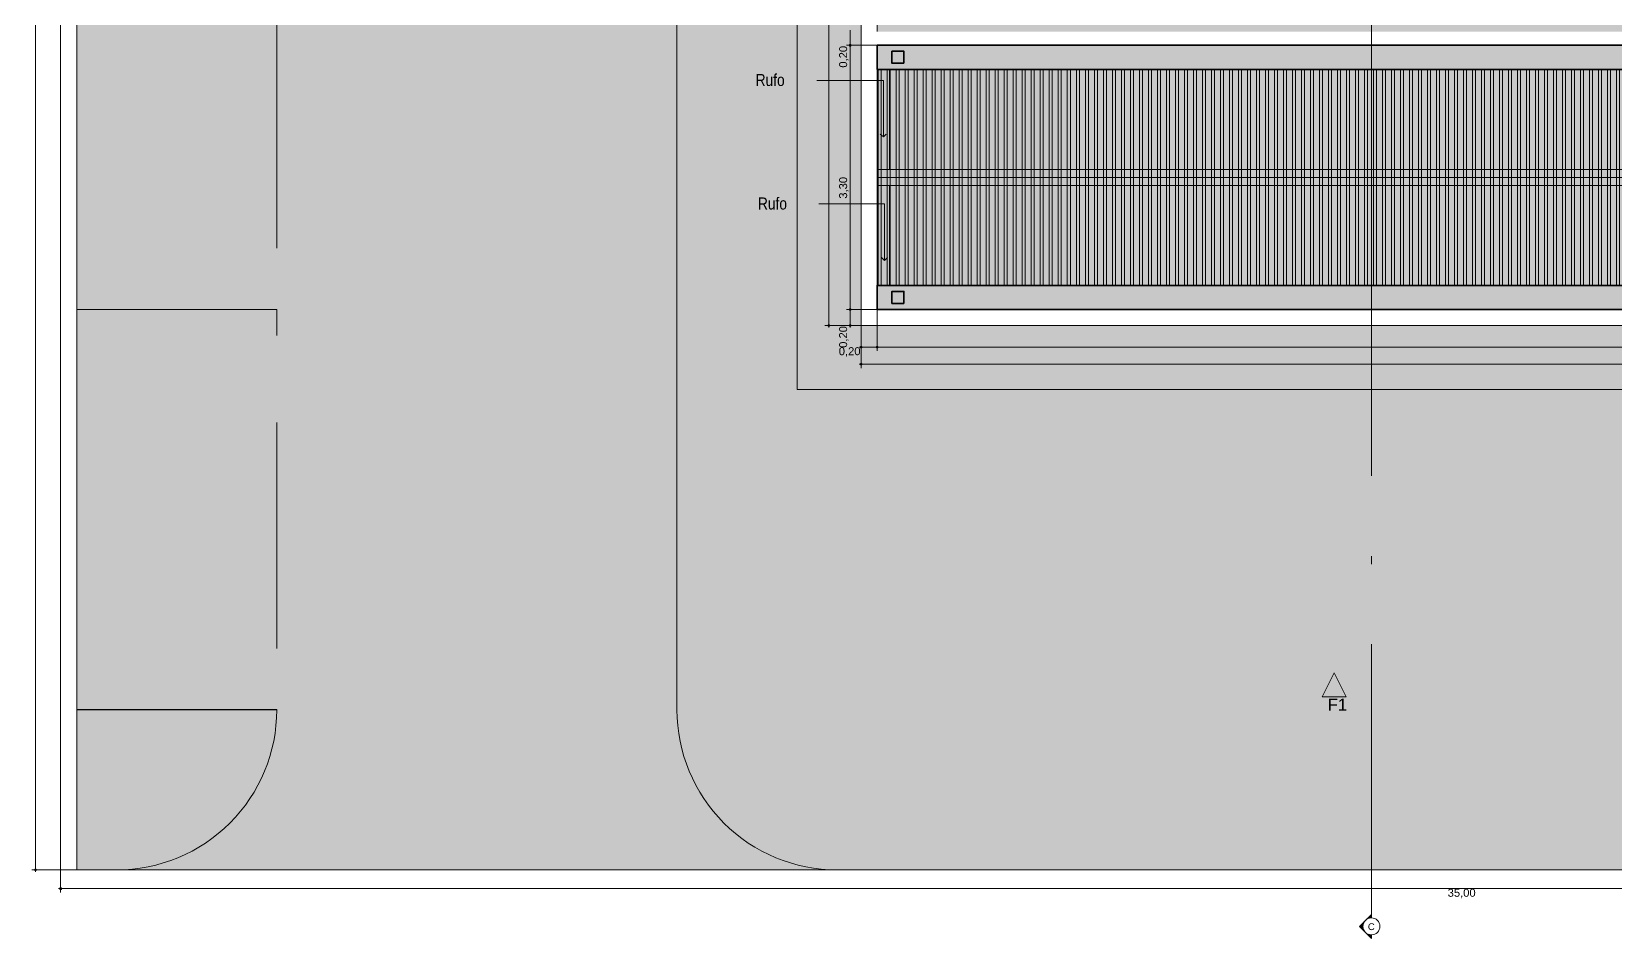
# Model space of a CAD drawing. Header units: metres. Extents: x -77 to -16.6, y -68.5 to -27.7.
# Drawn here: x -76.88 to -57.09, y -67.96 to -56.63 of the extents above; entities that cross this region are included whole.
import ezdxf

# ---------------------------------------------------------------- set-up
doc = ezdxf.new("R2010")
doc.units = ezdxf.units.M
doc.header["$MEASUREMENT"] = 0
for name, pattern in [('Dot & Dashed', [0.012, 0.01, -0.001, 0, -0.001]), ('Hidden Line (2)', [0.003912, 0.002822, -0.00109]), ('Wipeout_Contour', [1, 0, -1])]:
    doc.linetypes.add(name, pattern=pattern)
for name, color, linetype, lineweight, true_color in [('01_PLANTA COBERTURA_5_0_Caneta_No__28', 7, 'Continuous', 20, 0xd0311a), ('01_PLANTA COBERTURA_5_COTAS IMPLANTAÇÃO.EXEC_Caneta_No__25', 7, 'Continuous', 13, 0x982312), ('01_PLANTA COBERTURA_5_ESTRUTURA-COB.EST_Caneta_No__13', 7, 'Continuous', 0, 0xaaaaaa), ('01_PLANTA COBERTURA_5_ESTRUTURA-COB.EST_Caneta_No__19', 7, 'Continuous', 0, 0xe9e9e9), ('01_PLANTA COBERTURA_5_ESTRUTURA-COB.EST_Caneta_No__9', 7, 'Continuous', 5, 0x020202), ('01_PLANTA COBERTURA_5_LAJES.EST_Caneta_No__18', 7, 'Continuous', 0, 0xdfdfdf), ('01_PLANTA COBERTURA_5_LAJES.EST_Caneta_No__19', 7, 'Continuous', 0, 0xe9e9e9), ('01_PLANTA COBERTURA_5_LAJES.EST_Caneta_No__25', 7, 'Continuous', 13, 0x982312), ('01_PLANTA COBERTURA_5_LAJES.EST_Caneta_No__97', 7, 'Continuous', 5, 0x6b6b6b)]:
    doc.layers.add(name, color=color, linetype=linetype, lineweight=lineweight, true_color=true_color)
for name, color, linetype, lineweight in [('01_PLANTA COBERTURA_5_0_Caneta_No__7', 7, 'Continuous', 13), ('01_PLANTA COBERTURA_5_COBERTURA-LINHAS.EXEC_Caneta_No__241', 7, 'Continuous', 13), ('01_PLANTA COBERTURA_5_ESTRUTURA-COB.EST_Caneta_No__1', 7, 'Continuous', 35), ('01_PLANTA COBERTURA_5_ESTRUTURA-COB.EST_Caneta_No__241', 7, 'Continuous', 13), ('01_PLANTA COBERTURA_5_LAJES.EST_Caneta_No__241', 7, 'Continuous', 13), ('01_PLANTA COBERTURA_5_LAJES.EST_Caneta_No__98', 7, 'Continuous', 0), ('01_PLANTA COBERTURA_5_LAJES.EST_Caneta_No__99', 7, 'Continuous', 20), ('01_PLANTA COBERTURA_5_PAREDE CONSTRUIR_Caneta_No__241', 7, 'Continuous', 13), ('01_PLANTA COBERTURA_5_TERRENO.ARQ_Caneta_No__241', 7, 'Continuous', 13)]:
    doc.layers.add(name, color=color, linetype=linetype, lineweight=lineweight)
for name, color, linetype in [('01_PLANTA COBERTURA_5_ESTRUTURA-COB.EST', 7, 'Continuous'), ('01_PLANTA COBERTURA_5_LAJES.EST', 7, 'Continuous'), ('01_PLANTA COBERTURA_5_PAREDE CONSTRUIR', 7, 'Continuous'), ('01_PLANTA COBERTURA_5_TERRENO.ARQ', 7, 'Continuous')]:
    doc.layers.add(name, color=color, linetype=linetype)
doc.styles.add('GENERATED_STYLE_1', font='arial.ttf')
doc.styles.add('GENERATED_STYLE_2', font='ARIALN.TTF')
pattern_1 = [(45, (0, 0.6), (-0.1909188, 0.1909188), [0, -0.18, 0, -0.27]), (110, (0.6, 0.6), (0.253717, 0.09234544), [0, -0.132, 0, -0.228])]
pattern_2 = [(90, (0, 0), (-0.1125, 0), []), (90, (-0.0375, 2e-18), (-0.1125, 0), [])]

msp = doc.modelspace()

# ---------------------------------------------------------------- hatches: boundary and pattern name
at = {"layer": '01_PLANTA COBERTURA_5_COTAS IMPLANTAÇÃO.EXEC_Caneta_No__25', "linetype": 'Continuous', "lineweight": 13, "true_color": 0x982312}
for points in [[(-66.662, -56.801), (-66.661, -56.805), (-66.659, -56.809), (-66.655, -56.812), (-66.65, -56.813), (-66.645, -56.812), (-66.641, -56.809), (-66.638, -56.805), (-66.637, -56.801), (-66.638, -56.796), (-66.641, -56.792), (-66.645, -56.789), (-66.65, -56.788), (-66.655, -56.789), (-66.659, -56.792), (-66.661, -56.796)], [(-66.662, -60.101), (-66.661, -60.105), (-66.659, -60.109), (-66.655, -60.112), (-66.65, -60.113), (-66.645, -60.112), (-66.641, -60.109), (-66.638, -60.105), (-66.637, -60.101), (-66.638, -60.096), (-66.641, -60.092), (-66.645, -60.089), (-66.65, -60.088), (-66.655, -60.089), (-66.659, -60.092), (-66.661, -60.096)], [(-66.931, -60.301), (-66.93, -60.305), (-66.927, -60.309), (-66.923, -60.312), (-66.918, -60.313), (-66.913, -60.312), (-66.909, -60.309), (-66.907, -60.305), (-66.906, -60.301), (-66.907, -60.296), (-66.909, -60.292), (-66.913, -60.289), (-66.918, -60.288), (-66.923, -60.289), (-66.927, -60.292), (-66.93, -60.296)], [(-66.662, -60.301), (-66.661, -60.305), (-66.659, -60.309), (-66.655, -60.312), (-66.65, -60.313), (-66.645, -60.312), (-66.641, -60.309), (-66.638, -60.305), (-66.637, -60.301), (-66.638, -60.296), (-66.641, -60.292), (-66.645, -60.289), (-66.65, -60.288), (-66.655, -60.289), (-66.659, -60.292), (-66.661, -60.296)], [(-66.527, -60.571), (-66.526, -60.576), (-66.523, -60.58), (-66.519, -60.582), (-66.514, -60.583), (-66.509, -60.582), (-66.505, -60.58), (-66.502, -60.576), (-66.502, -60.571), (-66.502, -60.566), (-66.505, -60.562), (-66.509, -60.559), (-66.514, -60.558), (-66.519, -60.559), (-66.523, -60.562), (-66.526, -60.566)], [(-66.327, -60.571), (-66.326, -60.576), (-66.323, -60.58), (-66.319, -60.582), (-66.314, -60.583), (-66.309, -60.582), (-66.305, -60.58), (-66.302, -60.576), (-66.302, -60.571), (-66.302, -60.566), (-66.305, -60.562), (-66.309, -60.559), (-66.314, -60.558), (-66.319, -60.559), (-66.323, -60.562), (-66.326, -60.566)], [(-66.527, -60.785), (-66.526, -60.79), (-66.523, -60.794), (-66.519, -60.797), (-66.514, -60.798), (-66.509, -60.797), (-66.505, -60.794), (-66.502, -60.79), (-66.502, -60.785), (-66.502, -60.781), (-66.505, -60.777), (-66.509, -60.774), (-66.514, -60.773), (-66.519, -60.774), (-66.523, -60.777), (-66.526, -60.781)], [(-76.842, -67.102), (-76.841, -67.106), (-76.838, -67.11), (-76.834, -67.113), (-76.829, -67.114), (-76.825, -67.113), (-76.82, -67.11), (-76.818, -67.106), (-76.817, -67.102), (-76.818, -67.097), (-76.82, -67.093), (-76.825, -67.09), (-76.829, -67.089), (-76.834, -67.09), (-76.838, -67.093), (-76.841, -67.097)], [(-76.526, -67.336), (-76.526, -67.341), (-76.523, -67.345), (-76.519, -67.347), (-76.514, -67.348), (-76.509, -67.347), (-76.505, -67.345), (-76.502, -67.341), (-76.501, -67.336), (-76.502, -67.331), (-76.505, -67.327), (-76.509, -67.324), (-76.514, -67.323), (-76.519, -67.324), (-76.523, -67.327), (-76.526, -67.331)]]:
    msp.add_hatch(color=24, dxfattribs=at).paths.add_polyline_path(points)
at = {"layer": '01_PLANTA COBERTURA_5_LAJES.EST', "linetype": 'Continuous', "lineweight": 0, "true_color": 0x000000}
for points in [[(-60.139, -67.657), (-60.214, -67.732, -0.198912), (-60.139, -67.7)], [(-60.214, -67.882, -0.414214), (-60.214, -67.732), (-60.289, -67.807)], [(-60.139, -67.957), (-60.139, -67.913, -0.198912), (-60.214, -67.882)]]:
    msp.add_hatch(color=18, dxfattribs=at).paths.add_polyline_path(points)
at = {"layer": '01_PLANTA COBERTURA_5_LAJES.EST_Caneta_No__18', "linetype": 'Continuous', "lineweight": 0, "true_color": 0xdfdfdf}
h = msp.add_hatch(dxfattribs=at)
h.set_pattern_fill('Piso_Externo__0005', color=254, style=0, pattern_type=2)
h.set_pattern_definition(pattern_1)
h.paths.add_polyline_path([(-76.514, -65.102), (-73.814, -65.102, -0.414214), (-75.814, -67.102), (-66.814, -67.102, -0.414214), (-68.814, -65.102), (-68.814, -62.301), (-68.814, -45.4, -0.414214), (-66.514, -43.1), (-65.914, -43.1), (-65.914, -42.3), (-66.514, -42.3), (-66.514, -38.204), (-65.114, -38.204), (-65.114, -36.704), (-66.514, -36.704), (-66.514, -32.6), (-65.114, -32.6), (-56.714, -32.6), (-53.814, -32.6), (-44.014, -32.6), (-44.014, -42.3), (-53.814, -42.3), (-53.814, -47.1), (-44.014, -47.1), (-44.014, -50.852), (-45.614, -50.852), (-45.614, -52.351), (-44.014, -52.351), (-44.014, -60.301), (-48.916, -60.301), (-48.916, -61.101), (-44.361, -61.101), (-44.361, -67.102), (-44.014, -67.102), (-41.514, -67.102), (-41.514, -28.102), (-41.714, -28.102), (-41.714, -60.301), (-43.014, -60.301), (-43.014, -30.002), (-66.514, -30.002), (-66.514, -28.102), (-76.514, -28.102)])
h.paths.add_polyline_path([(-73.814, -45.102), (-76.314, -45.102), (-76.314, -43.089), (-75.798, -43.091, -0.414214), (-73.814, -45.088)], flags=0)
h.paths.add_polyline_path([(-73.814, -45.585, -0.009328), (-73.814, -45.66)], flags=0)
h.paths.add_polyline_path([(-52.814, -46.3), (-52.814, -43.1), (-44.014, -43.1), (-44.014, -46.3)], flags=0)
h.paths.add_polyline_path([(-67.714, -34.1), (-76.314, -34.1), (-76.314, -32.6), (-67.714, -32.6)], flags=0)
h = msp.add_hatch(dxfattribs=at)
h.set_pattern_fill('Piso_Externo__0005', color=254, style=0, pattern_type=2)
h.set_pattern_definition(pattern_1)
h.paths.add_polyline_path([(-66.514, -46.3), (-67.314, -46.3), (-67.314, -61.101), (-56.514, -61.101), (-56.514, -67.102), (-54.116, -67.102), (-54.116, -62.301), (-51.833, -62.301), (-51.833, -67.102), (-48.916, -67.102), (-48.916, -65.801), (-48.916, -60.301), (-56.514, -60.301), (-66.514, -60.301), (-66.514, -47.1), (-65.114, -47.1), (-65.114, -46.3), (-65.114, -42.3), (-65.914, -42.3), (-65.914, -43.1), (-65.914, -46.3)])
at = {"layer": '01_PLANTA COBERTURA_5_LAJES.EST_Caneta_No__19', "linetype": 'Continuous', "lineweight": 0, "true_color": 0xefefef}
msp.add_hatch(color=7, dxfattribs=at).paths.add_polyline_path([(-64.914, -47.3), (-66.314, -47.3), (-66.314, -60.101), (-56.514, -60.101), (-44.214, -60.101), (-44.214, -56.801), (-44.214, -52.552), (-45.814, -52.552), (-45.814, -50.652), (-44.214, -50.652), (-44.214, -47.3), (-45.814, -47.3), (-54.014, -47.3), (-54.014, -42.1), (-44.214, -42.1), (-44.214, -32.8), (-54.014, -32.8), (-56.514, -32.8), (-56.714, -32.8), (-64.914, -32.8), (-66.314, -32.8), (-66.314, -36.504), (-64.914, -36.504), (-64.914, -38.404), (-66.314, -38.404), (-66.314, -42.1), (-64.914, -42.1)])
at = {"layer": '01_PLANTA COBERTURA_5_LAJES.EST_Caneta_No__25', "linetype": 'Continuous', "lineweight": 13, "true_color": 0x982312}
msp.add_hatch(color=24, dxfattribs=at).paths.add_polyline_path([(-60.754, -64.939), (-60.454, -64.939), (-60.604, -64.639)])
at = {"layer": '01_PLANTA COBERTURA_5_TERRENO.ARQ', "linetype": 'Continuous', "lineweight": 0, "true_color": 0xc5d9be}
for points in [[(-68.814, -45.4), (-68.814, -61.801), (-68.814, -65.102, 0.414214), (-66.814, -67.102), (-56.514, -67.102), (-56.514, -61.101), (-67.314, -61.101), (-67.314, -46.3), (-65.914, -46.3), (-65.914, -43.1), (-66.514, -43.1, 0.414214)], [(-76.314, -65.1), (-76.314, -67.102), (-75.814, -67.102, 0.414214), (-73.814, -65.102), (-73.814, -65.1)]]:
    msp.add_hatch(color=9, dxfattribs=at).paths.add_polyline_path(points)

# ---------------------------------------------------------------- linework, layer by layer
at = {"layer": '01_PLANTA COBERTURA_5_COTAS IMPLANTAÇÃO.EXEC_Caneta_No__25', "color": 24, "linetype": 'Continuous', "lineweight": 13, "ltscale": 1000, "true_color": 0x982312}
for p, q in [((-76.829, -67.089), (-76.829, -28.114)), ((-66.918, -60.288), (-66.918, -47.113)), ((-66.65, -56.788), (-66.65, -56.613)), ((-66.662, -56.801), (-66.697, -56.801)), ((-66.65, -60.088), (-66.65, -56.813)), ((-66.662, -60.101), (-66.697, -60.101)), ((-66.65, -60.288), (-66.65, -60.113)), ((-66.931, -60.301), (-66.965, -60.301)), ((-66.918, -60.326), (-66.918, -60.313)), ((-66.662, -60.301), (-66.697, -60.301)), ((-66.65, -60.326), (-66.65, -60.313)), ((-66.539, -60.571), (-66.527, -60.571)), ((-66.514, -60.618), (-66.514, -60.583)), ((-66.502, -60.571), (-66.327, -60.571)), ((-66.314, -60.618), (-66.314, -60.583)), ((-66.302, -60.571), (-44.227, -60.571)), ((-66.539, -60.785), (-66.527, -60.785)), ((-66.514, -60.832), (-66.514, -60.798)), ((-66.502, -60.785), (-44.027, -60.785)), ((-76.842, -67.102), (-76.876, -67.102)), ((-76.829, -67.127), (-76.829, -67.114)), ((-76.539, -67.336), (-76.526, -67.336)), ((-76.514, -67.383), (-76.514, -67.348)), ((-76.501, -67.336), (-41.527, -67.336))]:
    msp.add_line(p, q, dxfattribs=at)
for centre in [(-66.65, -56.801), (-66.65, -60.101), (-66.918, -60.301), (-66.65, -60.301), (-66.514, -60.571), (-66.314, -60.571), (-66.514, -60.785), (-76.829, -67.102), (-76.514, -67.336)]:
    msp.add_circle(centre, 0.0125, dxfattribs=at)
at = {"layer": '01_PLANTA COBERTURA_5_ESTRUTURA-COB.EST_Caneta_No__241', "color": 7, "linetype": 'Continuous', "lineweight": 13, "ltscale": 1000}
for p, q in [((-66.159, -57.101), (-66.159, -58.351)), ((-66.159, -59.801), (-66.159, -58.551))]:
    msp.add_line(p, q, dxfattribs=at)
at = {"layer": '01_PLANTA COBERTURA_5_LAJES.EST_Caneta_No__241', "color": 7, "linetype": 'Continuous', "lineweight": 13, "ltscale": 1000, "flags": 128}
msp.add_lwpolyline([(-76.514, -28.102), (-76.514, -65.102), (-73.814, -65.102, -0.414214), (-75.814, -67.102), (-66.814, -67.102, -0.414214), (-68.814, -65.102), (-68.814, -62.301), (-68.814, -45.4, -0.414214), (-66.514, -43.1), (-65.914, -43.1), (-65.914, -42.3)], format="xyb", dxfattribs=at)
msp.add_lwpolyline([(-64.914, -42.1), (-64.914, -47.3), (-66.314, -47.3), (-66.314, -60.101), (-56.514, -60.101), (-44.214, -60.101), (-44.214, -56.801), (-44.214, -52.552), (-45.814, -52.552), (-45.814, -50.652), (-44.214, -50.652), (-44.214, -47.3), (-45.814, -47.3), (-54.014, -47.3), (-54.014, -42.1)], dxfattribs=at)
msp.add_lwpolyline([(-66.514, -46.3), (-67.314, -46.3), (-67.314, -61.101), (-56.514, -61.101), (-56.514, -67.102), (-54.116, -67.102), (-54.116, -62.301), (-51.833, -62.301), (-51.833, -67.102), (-48.916, -67.102), (-48.916, -65.801), (-48.916, -60.301), (-56.514, -60.301), (-66.514, -60.301), (-66.514, -47.1), (-65.114, -47.1), (-65.114, -46.3), (-65.114, -42.3), (-65.914, -42.3), (-65.914, -43.1), (-65.914, -46.3)], close=True, dxfattribs=at)
at = {"layer": '01_PLANTA COBERTURA_5_LAJES.EST_Caneta_No__25', "color": 24, "linetype": 'Continuous', "lineweight": 13, "ltscale": 1000, "true_color": 0x982312, "flags": 128}
msp.add_lwpolyline([(-60.754, -64.939), (-60.454, -64.939), (-60.604, -64.639)], close=True, dxfattribs=at)
at = {"layer": '01_PLANTA COBERTURA_5_LAJES.EST_Caneta_No__98', "color": 7, "linetype": 'Continuous', "lineweight": 0, "ltscale": 1000, "flags": 128}
for points in [[(-60.139, -67.657), (-60.139, -67.7, 0.198912), (-60.214, -67.732)], [(-60.214, -67.882, -0.414214), (-60.214, -67.732), (-60.289, -67.807)], [(-60.139, -67.957), (-60.139, -67.913, -0.198912), (-60.214, -67.882)]]:
    msp.add_lwpolyline(points, format="xyb", close=True, dxfattribs=at)
at = {"layer": '01_PLANTA COBERTURA_5_LAJES.EST_Caneta_No__98', "color": 7, "linetype": 'Continuous', "lineweight": 0, "ltscale": 1000}
msp.add_circle((-60.139, -67.807), 0.106, dxfattribs=at)
at = {"layer": '01_PLANTA COBERTURA_5_TERRENO.ARQ_Caneta_No__241', "color": 7, "linetype": 'Continuous', "lineweight": 13, "ltscale": 1000, "flags": 128}
for points in [[(-68.814, -45.4), (-68.814, -61.801), (-68.814, -65.102, 0.414214), (-66.814, -67.102), (-56.514, -67.102), (-56.514, -61.101), (-67.314, -61.101), (-67.314, -46.3), (-65.914, -46.3), (-65.914, -43.1), (-66.514, -43.1, 0.414214)], [(-76.314, -65.1), (-76.314, -67.102), (-75.814, -67.102, 0.414214), (-73.814, -65.102), (-73.814, -65.1)]]:
    msp.add_lwpolyline(points, format="xyb", close=True, dxfattribs=at)

# ---------------------------------------------------------------- texts
at = {"layer": '01_PLANTA COBERTURA_5_0_Caneta_No__28', "color": 22, "linetype": 'Continuous', "lineweight": 20, "true_color": 0xd0311a, "insert": (-60.441, -65.112), "char_height": 0.15, "attachment_point": 9, "style": 'GENERATED_STYLE_1'}
msp.add_mtext('\\A1;{\\pqr;\\pt0;\\fArial|b0|i0|c0|p0;\\W1.000000;F1}', dxfattribs=at)
at = {"layer": '01_PLANTA COBERTURA_5_0_Caneta_No__7', "color": 7, "linetype": 'Continuous', "lineweight": 13, "insert": (-60.097, -67.855), "char_height": 0.085, "attachment_point": 9, "style": 'GENERATED_STYLE_1'}
msp.add_mtext('\\A1;{\\pqr;\\pt0;\\fArial|b0|i0|c0|p0;\\W1.000000;C}', dxfattribs=at)
at = {"layer": '01_PLANTA COBERTURA_5_COBERTURA-LINHAS.EXEC_Caneta_No__241', "color": 7, "linetype": 'Continuous', "lineweight": 13, "char_height": 0.15, "attachment_point": 3, "style": 'GENERATED_STYLE_2'}
for insert in [(-67.074, -57.159), (-67.045, -58.702)]:
    msp.add_mtext('\\A1;{\\pqr;\\pt0,241;\\fArial Narrow|b0|i0|c0|p0;\\W1.000000;Rufo \\fArial Narrow|b0|i0|c0|p0;\\W1.000000;\\A1{\\H.66x;\\S^  ;}\\fArial Narrow|b0|i0|c0|p0;\\W1.000000;\\fArial Narrow|b0|i0|c0|p0;\\W1.000000;\\A1{\\H.66x;\\S^  ;}\\fArial Narrow|b0|i0|c0|p0;\\W1.000000;\\fArial Narrow|b0|i0|c0|p0;\\W1.000000;\\fArial Narrow|b0|i0|c0|p0;\\W1.000000;\\fArial Narrow|b0|i0|c0|p0;\\W1.000000;\\fArial Narrow|b0|i0|c0|p0;\\W1.000000;\\fArial Narrow|b0|i0|c0|p0;\\W1.000000;\\fArial Narrow|b0|i0|c0|p0;\\W1.000000;\\A1{\\H.66x;\\S^  ;}\\fArial Narrow|b0|i0|c0|p0;\\W1.000000;\\fArial Narrow|b0|i0|c0|p0;\\W1.000000;\\A1{\\H.66x;\\S^  ;}\\fArial Narrow|b0|i0|c0|p0;\\W1.000000;\\fArial Narrow|b0|i0|c0|p0;\\W1.000000;\\fArial Narrow|b0|i0|c0|p0;\\W1.000000;\\fArial Narrow|b0|i0|c0|p0;\\W1.000000;\\fArial Narrow|b0|i0|c0|p0;\\W1.000000;\\fArial Narrow|b0|i0|c0|p0;\\W1.000000;\\fArial Narrow|b0|i0|c0|p0;\\W1.000000;\\A1{\\H.66x;\\S^  ;}\\fArial Narrow|b0|i0|c0|p0;\\W1.000000;\\fArial Narrow|b0|i0|c0|p0;\\W1.000000;\\A1{\\H.66x;\\S^  ;}\\fArial Narrow|b0|i0|c0|p0;\\W1.000000;\\fArial Narrow|b0|i0|c0|p0;\\W1.000000;\\fArial Narrow|b0|i0|c0|p0;\\W1.000000;\\fArial Narrow|b0|i0|c0|p0;\\W1.000000;\\fArial Narrow|b0|i0|c0|p0;\\W1.000000;\\fArial Narrow|b0|i0|c0|p0;\\W1.000000;\\fArial Narrow|b0|i0|c0|p0;\\W1.000000;\\A1{\\H.66x;\\S^  ;}\\fArial Narrow|b0|i0|c0|p0;\\W1.000000;\\fArial Narrow|b0|i0|c0|p0;\\W1.000000;\\A1{\\H.66x;\\S^  ;}\\fArial Narrow|b0|i0|c0|p0;\\W1.000000;\\fArial Narrow|b0|i0|c0|p0;\\W1.000000;\\fArial Narrow|b0|i0|c0|p0;\\W1.000000;\\fArial Narrow|b0|i0|c0|p0;\\W1.000000;\\fArial Narrow|b0|i0|c0|p0;\\W1.000000;\\fArial Narrow|b0|i0|c0|p0;\\W1.000000;\\fArial Narrow|b0|i0|c0|p0;\\W1.000000;\\A1{\\H.66x;\\S^  ;}\\fArial Narrow|b0|i0|c0|p0;\\W1.000000;\\fArial Narrow|b0|i0|c0|p0;\\W1.000000;\\A1{\\H.66x;\\S^  ;}\\fArial Narrow|b0|i0|c0|p0;\\W1.000000;\\fArial Narrow|b0|i0|c0|p0;\\W1.000000;\\fArial Narrow|b0|i0|c0|p0;\\W1.000000;\\fArial Narrow|b0|i0|c0|p0;\\W1.000000;\\fArial Narrow|b0|i0|c0|p0;\\W1.000000;\\fArial Narrow|b0|i0|c0|p0;\\W1.000000;\\fArial Narrow|b0|i0|c0|p0;\\W1.000000;\\A1{\\H.66x;\\S^  ;}\\fArial Narrow|b0|i0|c0|p0;\\W1.000000;}', dxfattribs=dict(at, insert=insert))
at = {"layer": '01_PLANTA COBERTURA_5_COTAS IMPLANTAÇÃO.EXEC_Caneta_No__25', "color": 24, "linetype": 'Continuous', "lineweight": 13, "true_color": 0x982312, "char_height": 0.1, "width": 0.26692, "attachment_point": 7, "rotation": 90, "style": 'GENERATED_STYLE_1'}
for s, insert in [('\\A1;{\\pql;\\fArial|b0|i0|c0|p0;\\W1.000000;0,20}', (-66.67, -57.08)), ('\\A1;{\\pql;\\fArial|b0|i0|c0|p0;\\W1.000000;3,30}', (-66.67, -58.717)), ('\\A1;{\\pql;\\fArial|b0|i0|c0|p0;\\W1.000000;0,20}', (-66.67, -60.58))]:
    msp.add_mtext(s, dxfattribs=dict(at, insert=insert))
at = {"layer": '01_PLANTA COBERTURA_5_COTAS IMPLANTAÇÃO.EXEC_Caneta_No__25', "color": 24, "linetype": 'Continuous', "lineweight": 13, "true_color": 0x982312, "char_height": 0.1, "attachment_point": 7, "style": 'GENERATED_STYLE_1'}
for s, insert, width in [('\\A1;{\\pql;\\fArial|b0|i0|c0|p0;\\W1.000000;0,20}', (-66.793, -60.691), 0.26692), ('\\A1;{\\pql;\\fArial|b0|i0|c0|p0;\\W1.000000;35,00}', (-59.186, -67.456), 0.34319)]:
    msp.add_mtext(s, dxfattribs=dict(at, insert=insert, width=width))

# ---------------------------------------------------------------- next in the draw order: wipeouts: each hides what was drawn before it
at = {"color": 254, "linetype": 'Wipeout_Contour', "lineweight": 0, "ltscale": 366.349934}
msp.add_wipeout([(-76.514, -28.132), (-76.514, -67.102), (-76.484, -67.102), (-76.484, -28.132)], dxfattribs=at).dxf.layer = '01_PLANTA COBERTURA_5_PAREDE CONSTRUIR'
at = {"color": 254, "linetype": 'Wipeout_Contour', "lineweight": 0, "ltscale": 365.893488}
msp.add_wipeout([(-76.344, -28.302), (-76.344, -67.102), (-76.314, -67.102), (-76.314, -28.302)], dxfattribs=at).dxf.layer = '01_PLANTA COBERTURA_5_PAREDE CONSTRUIR'
at = {"color": 254, "linetype": 'Wipeout_Contour', "lineweight": 0, "ltscale": 349.270714}
msp.add_wipeout([(-66.314, -56.801), (-66.314, -56.771), (-66.344, -56.771), (-66.344, -56.801)], dxfattribs=at).dxf.layer = '01_PLANTA COBERTURA_5_PAREDE CONSTRUIR'
at = {"color": 254, "linetype": 'Wipeout_Contour', "lineweight": 0, "ltscale": 269.263783}
msp.add_wipeout([(-66.314, -60.101), (-66.344, -60.131), (-66.314, -60.131)], dxfattribs=at).dxf.layer = '01_PLANTA COBERTURA_5_PAREDE CONSTRUIR'
at = {"color": 254, "linetype": 'Wipeout_Contour', "lineweight": 0, "ltscale": 269.984158}
msp.add_wipeout([(-66.484, -60.271), (-66.514, -60.301), (-66.484, -60.301)], dxfattribs=at).dxf.layer = '01_PLANTA COBERTURA_5_PAREDE CONSTRUIR'

# ---------------------------------------------------------------- next in the draw order: wipeouts: each hides what was drawn before it
at = {"color": 254, "linetype": 'Wipeout_Contour', "lineweight": 0, "ltscale": 366.159426}
msp.add_wipeout([(-76.484, -28.272), (-76.484, -67.102), (-76.344, -67.102), (-76.344, -28.272)], dxfattribs=at).dxf.layer = '01_PLANTA COBERTURA_5_PAREDE CONSTRUIR'
at = {"color": 254, "linetype": 'Wipeout_Contour', "lineweight": 0, "ltscale": 269.619572}
msp.add_wipeout([(-66.344, -60.131), (-66.484, -60.271), (-66.344, -60.271)], dxfattribs=at).dxf.layer = '01_PLANTA COBERTURA_5_PAREDE CONSTRUIR'

# ---------------------------------------------------------------- next in the draw order: linework, layer by layer
at = {"layer": '01_PLANTA COBERTURA_5_COTAS IMPLANTAÇÃO.EXEC_Caneta_No__25', "color": 24, "linetype": 'Continuous', "lineweight": 13, "ltscale": 1000, "true_color": 0x982312}
for p, q in [((-76.514, -67.323), (-76.514, -65.883)), ((-75.376, -67.102), (-76.817, -67.102))]:
    msp.add_line(p, q, dxfattribs=at)
at = {"layer": '01_PLANTA COBERTURA_5_LAJES.EST_Caneta_No__97', "color": 251, "linetype": 'Hidden Line (2)', "lineweight": 5, "ltscale": 1000, "true_color": 0x6b6b6b, "flags": 128}
for points in [[(-76.314, -55.102), (-73.814, -55.102), (-73.814, -60.102), (-76.314, -60.102)], [(-76.314, -60.102), (-73.814, -60.102), (-73.814, -65.102), (-76.314, -65.102)]]:
    msp.add_lwpolyline(points, close=True, dxfattribs=at)
at = {"layer": '01_PLANTA COBERTURA_5_PAREDE CONSTRUIR_Caneta_No__241', "color": 7, "linetype": 'Continuous', "lineweight": 13, "ltscale": 1000, "flags": 128}
for points in [[(-76.514, -28.132), (-76.514, -67.102)], [(-76.314, -67.102), (-76.314, -28.302)], [(-76.484, -67.102), (-76.514, -67.102)], [(-76.344, -67.102), (-76.484, -67.102)], [(-76.314, -67.102), (-76.344, -67.102)]]:
    msp.add_lwpolyline(points, dxfattribs=at)

# ---------------------------------------------------------------- next in the draw order: wipeouts: each hides what was drawn before it
at = {"color": 254, "linetype": 'Wipeout_Contour', "lineweight": 0, "ltscale": 342.440132}
msp.add_wipeout([(-66.484, -60.271), (-66.484, -47.13), (-66.514, -47.13), (-66.514, -60.271)], dxfattribs=at).dxf.layer = '01_PLANTA COBERTURA_5_PAREDE CONSTRUIR'
at = {"color": 254, "linetype": 'Wipeout_Contour', "lineweight": 0, "ltscale": 353.654447}
msp.add_wipeout([(-66.314, -60.101), (-66.314, -56.801), (-66.344, -56.801), (-66.344, -60.101)], dxfattribs=at).dxf.layer = '01_PLANTA COBERTURA_5_PAREDE CONSTRUIR'

# ---------------------------------------------------------------- next in the draw order: linework, layer by layer
at = {"layer": '01_PLANTA COBERTURA_5_COBERTURA-LINHAS.EXEC_Caneta_No__241', "color": 7, "linetype": 'Continuous', "lineweight": 13, "ltscale": 1000}
for p, q in [((-66.236, -57.946), (-66.236, -57.239)), ((-66.236, -57.946), (-66.199, -57.909)), ((-66.222, -59.49), (-66.222, -58.783)), ((-66.222, -59.49), (-66.184, -59.452))]:
    msp.add_line(p, q, dxfattribs=at)

# ---------------------------------------------------------------- next in the draw order: wipeouts: each hides what was drawn before it
at = {"color": 254, "linetype": 'Wipeout_Contour', "lineweight": 0, "ltscale": 349.307066}
msp.add_wipeout([(-66.344, -56.771), (-66.344, -56.631), (-66.484, -56.631), (-66.484, -56.771)], dxfattribs=at).dxf.layer = '01_PLANTA COBERTURA_5_PAREDE CONSTRUIR'
at = {"color": 254, "linetype": 'Wipeout_Contour', "lineweight": 0, "ltscale": 267.853355}
msp.add_wipeout([(-66.344, -60.101), (-66.344, -60.131), (-66.314, -60.101)], dxfattribs=at).dxf.layer = '01_PLANTA COBERTURA_5_PAREDE CONSTRUIR'
at = {"color": 254, "linetype": 'Wipeout_Contour', "lineweight": 0, "ltscale": 268.573715}
msp.add_wipeout([(-66.514, -60.271), (-66.514, -60.301), (-66.484, -60.271)], dxfattribs=at).dxf.layer = '01_PLANTA COBERTURA_5_PAREDE CONSTRUIR'

# ---------------------------------------------------------------- next in the draw order: wipeouts: each hides what was drawn before it
at = {"color": 254, "linetype": 'Wipeout_Contour', "lineweight": 0, "ltscale": 353.909999}
msp.add_wipeout([(-66.344, -60.131), (-66.344, -56.771), (-66.484, -56.771), (-66.484, -60.131)], dxfattribs=at).dxf.layer = '01_PLANTA COBERTURA_5_PAREDE CONSTRUIR'

# ---------------------------------------------------------------- next in the draw order: hatches: boundary and pattern name
at = {"layer": '01_PLANTA COBERTURA_5_ESTRUTURA-COB.EST', "linetype": 'Continuous', "lineweight": 0, "true_color": 0xffffff}
for points in [[(-66.314, -58.351), (-66.159, -58.351), (-66.159, -57.101), (-66.314, -57.101)], [(-66.159, -58.551), (-66.314, -58.551), (-66.314, -59.801), (-66.159, -59.801)]]:
    msp.add_hatch(color=7, dxfattribs=at).paths.add_polyline_path(points)
at = {"layer": '01_PLANTA COBERTURA_5_ESTRUTURA-COB.EST_Caneta_No__13', "linetype": 'Continuous', "lineweight": 0, "true_color": 0xaaaaaa}
h = msp.add_hatch(dxfattribs=at)
h.set_pattern_fill('Telha_cobertura_02_0005', color=253, style=0, pattern_type=2)
h.set_pattern_definition(pattern_2)
h.paths.add_polyline_path([(-44.369, -58.451), (-44.369, -57.101), (-66.314, -57.101), (-66.314, -58.451)])
h = msp.add_hatch(dxfattribs=at)
h.set_pattern_fill('Telha_cobertura_02_0005', color=253, style=0, pattern_type=2)
h.set_pattern_definition(pattern_2)
h.paths.add_polyline_path([(-44.369, -58.451), (-66.314, -58.451), (-66.314, -59.801), (-44.369, -59.801)])
at = {"layer": '01_PLANTA COBERTURA_5_ESTRUTURA-COB.EST_Caneta_No__19', "linetype": 'Continuous', "lineweight": 0, "true_color": 0xe9e9e9}
msp.add_hatch(color=254, dxfattribs=at).paths.add_polyline_path([(-66.314, -58.351), (-66.314, -58.551), (-44.214, -58.551), (-44.214, -58.351)])

# ---------------------------------------------------------------- next in the draw order: linework, layer by layer
at = {"layer": '01_PLANTA COBERTURA_5_COBERTURA-LINHAS.EXEC_Caneta_No__241', "color": 7, "linetype": 'Continuous', "lineweight": 13, "ltscale": 1000}
for p, q in [((-66.236, -57.239), (-67.069, -57.239)), ((-66.236, -57.946), (-66.274, -57.909)), ((-66.222, -58.783), (-67.04, -58.783)), ((-66.222, -59.49), (-66.259, -59.452))]:
    msp.add_line(p, q, dxfattribs=at)
at = {"layer": '01_PLANTA COBERTURA_5_ESTRUTURA-COB.EST_Caneta_No__241', "color": 7, "linetype": 'Continuous', "lineweight": 13, "ltscale": 1000}
for p, q in [((-66.314, -57.101), (-66.314, -58.351)), ((-66.314, -57.101), (-66.159, -57.101)), ((-66.314, -58.351), (-44.214, -58.351)), ((-66.314, -58.551), (-66.314, -58.351)), ((-66.314, -58.351), (-66.159, -58.351)), ((-66.314, -58.551), (-44.214, -58.551)), ((-66.314, -59.801), (-66.314, -58.551)), ((-66.159, -58.551), (-66.314, -58.551)), ((-66.159, -59.801), (-66.314, -59.801))]:
    msp.add_line(p, q, dxfattribs=at)
at = {"layer": '01_PLANTA COBERTURA_5_ESTRUTURA-COB.EST_Caneta_No__9', "color": 18, "linetype": 'Continuous', "lineweight": 5, "ltscale": 1000, "true_color": 0x020202, "flags": 128}
for points in [[(-44.369, -58.451), (-44.369, -57.101), (-66.314, -57.101), (-66.314, -58.451)], [(-44.369, -58.451), (-66.314, -58.451), (-66.314, -59.801), (-44.369, -59.801)]]:
    msp.add_lwpolyline(points, close=True, dxfattribs=at)

# ---------------------------------------------------------------- next in the draw order: wipeouts: each hides what was drawn before it
at = {"color": 254, "linetype": 'Wipeout_Contour', "lineweight": 0, "ltscale": 268.216756}
msp.add_wipeout([(-66.484, -60.131), (-66.484, -60.271), (-66.344, -60.131)], dxfattribs=at).dxf.layer = '01_PLANTA COBERTURA_5_PAREDE CONSTRUIR'

# ---------------------------------------------------------------- next in the draw order: linework, layer by layer
at = {"layer": '01_PLANTA COBERTURA_5_PAREDE CONSTRUIR_Caneta_No__241', "color": 7, "linetype": 'Continuous', "lineweight": 13, "ltscale": 1000, "flags": 128}
for points in [[(-66.514, -47.1), (-66.514, -60.301)], [(-66.314, -60.101), (-66.314, -56.801)], [(-66.514, -60.301), (-66.484, -60.301)]]:
    msp.add_lwpolyline(points, dxfattribs=at)

# ---------------------------------------------------------------- next in the draw order: wipeouts: each hides what was drawn before it
at = {"color": 254, "linetype": 'Wipeout_Contour', "lineweight": 0, "ltscale": 349.049135}
msp.add_wipeout([(-66.314, -56.771), (-66.314, -56.631), (-66.344, -56.631), (-66.344, -56.771)], dxfattribs=at).dxf.layer = '01_PLANTA COBERTURA_5_PAREDE CONSTRUIR'
at = {"color": 254, "linetype": 'Wipeout_Contour', "lineweight": 0, "ltscale": 328.133522}
msp.add_wipeout([(-44.214, -60.101), (-66.314, -60.101), (-66.314, -60.131), (-44.214, -60.131)], dxfattribs=at).dxf.layer = '01_PLANTA COBERTURA_5_PAREDE CONSTRUIR'
at = {"color": 254, "linetype": 'Wipeout_Contour', "lineweight": 0, "ltscale": 328.685193}
msp.add_wipeout([(-44.044, -60.271), (-66.484, -60.271), (-66.484, -60.301), (-44.044, -60.301)], dxfattribs=at).dxf.layer = '01_PLANTA COBERTURA_5_PAREDE CONSTRUIR'

# ---------------------------------------------------------------- next in the draw order: linework, layer by layer
at = {"layer": '01_PLANTA COBERTURA_5_COTAS IMPLANTAÇÃO.EXEC_Caneta_No__25', "color": 24, "linetype": 'Continuous', "lineweight": 13, "ltscale": 1000, "true_color": 0x982312}
for p, q in [((-66.514, -60.558), (-66.514, -59.118)), ((-66.514, -60.773), (-66.514, -59.332))]:
    msp.add_line(p, q, dxfattribs=at)
at = {"layer": '01_PLANTA COBERTURA_5_ESTRUTURA-COB.EST_Caneta_No__1', "color": 7, "linetype": 'Continuous', "lineweight": 35, "ltscale": 1000, "flags": 128}
msp.add_lwpolyline([(-65.979, -60.026), (-65.979, -59.876), (-66.129, -59.876), (-66.129, -60.026)], close=True, dxfattribs=at)

# ---------------------------------------------------------------- next in the draw order: wipeouts: each hides what was drawn before it
at = {"color": 254, "linetype": 'Wipeout_Contour', "lineweight": 0, "ltscale": 318.414659}
msp.add_wipeout([(-66.314, -56.801), (-44.214, -56.801), (-44.214, -56.771), (-66.314, -56.771)], dxfattribs=at).dxf.layer = '01_PLANTA COBERTURA_5_PAREDE CONSTRUIR'
at = {"color": 254, "linetype": 'Wipeout_Contour', "lineweight": 0, "ltscale": 328.392797}
msp.add_wipeout([(-44.184, -60.131), (-66.344, -60.131), (-66.344, -60.271), (-44.184, -60.271)], dxfattribs=at).dxf.layer = '01_PLANTA COBERTURA_5_PAREDE CONSTRUIR'

# ---------------------------------------------------------------- next in the draw order: linework, layer by layer
at = {"layer": '01_PLANTA COBERTURA_5_COTAS IMPLANTAÇÃO.EXEC_Caneta_No__25', "color": 24, "linetype": 'Continuous', "lineweight": 13, "ltscale": 1000, "true_color": 0x982312}
for p, q in [((-66.314, -60.558), (-66.314, -59.118)), ((-65.197, -60.101), (-66.637, -60.101)), ((-65.465, -60.301), (-66.906, -60.301)), ((-65.197, -60.301), (-66.637, -60.301))]:
    msp.add_line(p, q, dxfattribs=at)
at = {"layer": '01_PLANTA COBERTURA_5_ESTRUTURA-COB.EST_Caneta_No__1', "color": 7, "linetype": 'Continuous', "lineweight": 35, "ltscale": 1000, "flags": 128}
for points in [[(-65.979, -57.026), (-65.979, -56.876), (-66.129, -56.876), (-66.129, -57.026)], [(-44.214, -59.801), (-66.314, -59.801), (-66.314, -60.101), (-44.214, -60.101)]]:
    msp.add_lwpolyline(points, close=True, dxfattribs=at)
at = {"layer": '01_PLANTA COBERTURA_5_PAREDE CONSTRUIR_Caneta_No__241', "color": 7, "linetype": 'Continuous', "lineweight": 13, "ltscale": 1000, "flags": 128}
for points in [[(-44.214, -60.101), (-66.314, -60.101)], [(-66.484, -60.301), (-44.014, -60.301)]]:
    msp.add_lwpolyline(points, dxfattribs=at)

# ---------------------------------------------------------------- next in the draw order: wipeouts: each hides what was drawn before it
at = {"color": 254, "linetype": 'Wipeout_Contour', "lineweight": 0, "ltscale": 318.169296}
msp.add_wipeout([(-44.214, -56.631), (-66.314, -56.631), (-66.314, -56.771), (-44.214, -56.771)], dxfattribs=at).dxf.layer = '01_PLANTA COBERTURA_5_PAREDE CONSTRUIR'

# ---------------------------------------------------------------- next in the draw order: linework, layer by layer
at = {"layer": '01_PLANTA COBERTURA_5_COTAS IMPLANTAÇÃO.EXEC_Caneta_No__25', "color": 24, "linetype": 'Continuous', "lineweight": 13, "ltscale": 1000, "true_color": 0x982312}
msp.add_line((-65.197, -56.801), (-66.637, -56.801), dxfattribs=at)
at = {"layer": '01_PLANTA COBERTURA_5_ESTRUTURA-COB.EST_Caneta_No__1', "color": 7, "linetype": 'Continuous', "lineweight": 35, "ltscale": 1000, "flags": 128}
msp.add_lwpolyline([(-44.214, -56.801), (-66.314, -56.801), (-66.314, -57.101), (-44.214, -57.101)], close=True, dxfattribs=at)
at = {"layer": '01_PLANTA COBERTURA_5_LAJES.EST_Caneta_No__99', "color": 7, "linetype": 'Dot & Dashed', "lineweight": 20, "ltscale": 1000}
msp.add_line((-60.139, -27.981), (-60.139, -67.657), dxfattribs=at)
at = {"layer": '01_PLANTA COBERTURA_5_PAREDE CONSTRUIR_Caneta_No__241', "color": 7, "linetype": 'Continuous', "lineweight": 13, "ltscale": 1000, "flags": 128}
msp.add_lwpolyline([(-66.314, -56.801), (-44.214, -56.801)], dxfattribs=at)

doc.saveas('drawing.dxf')
